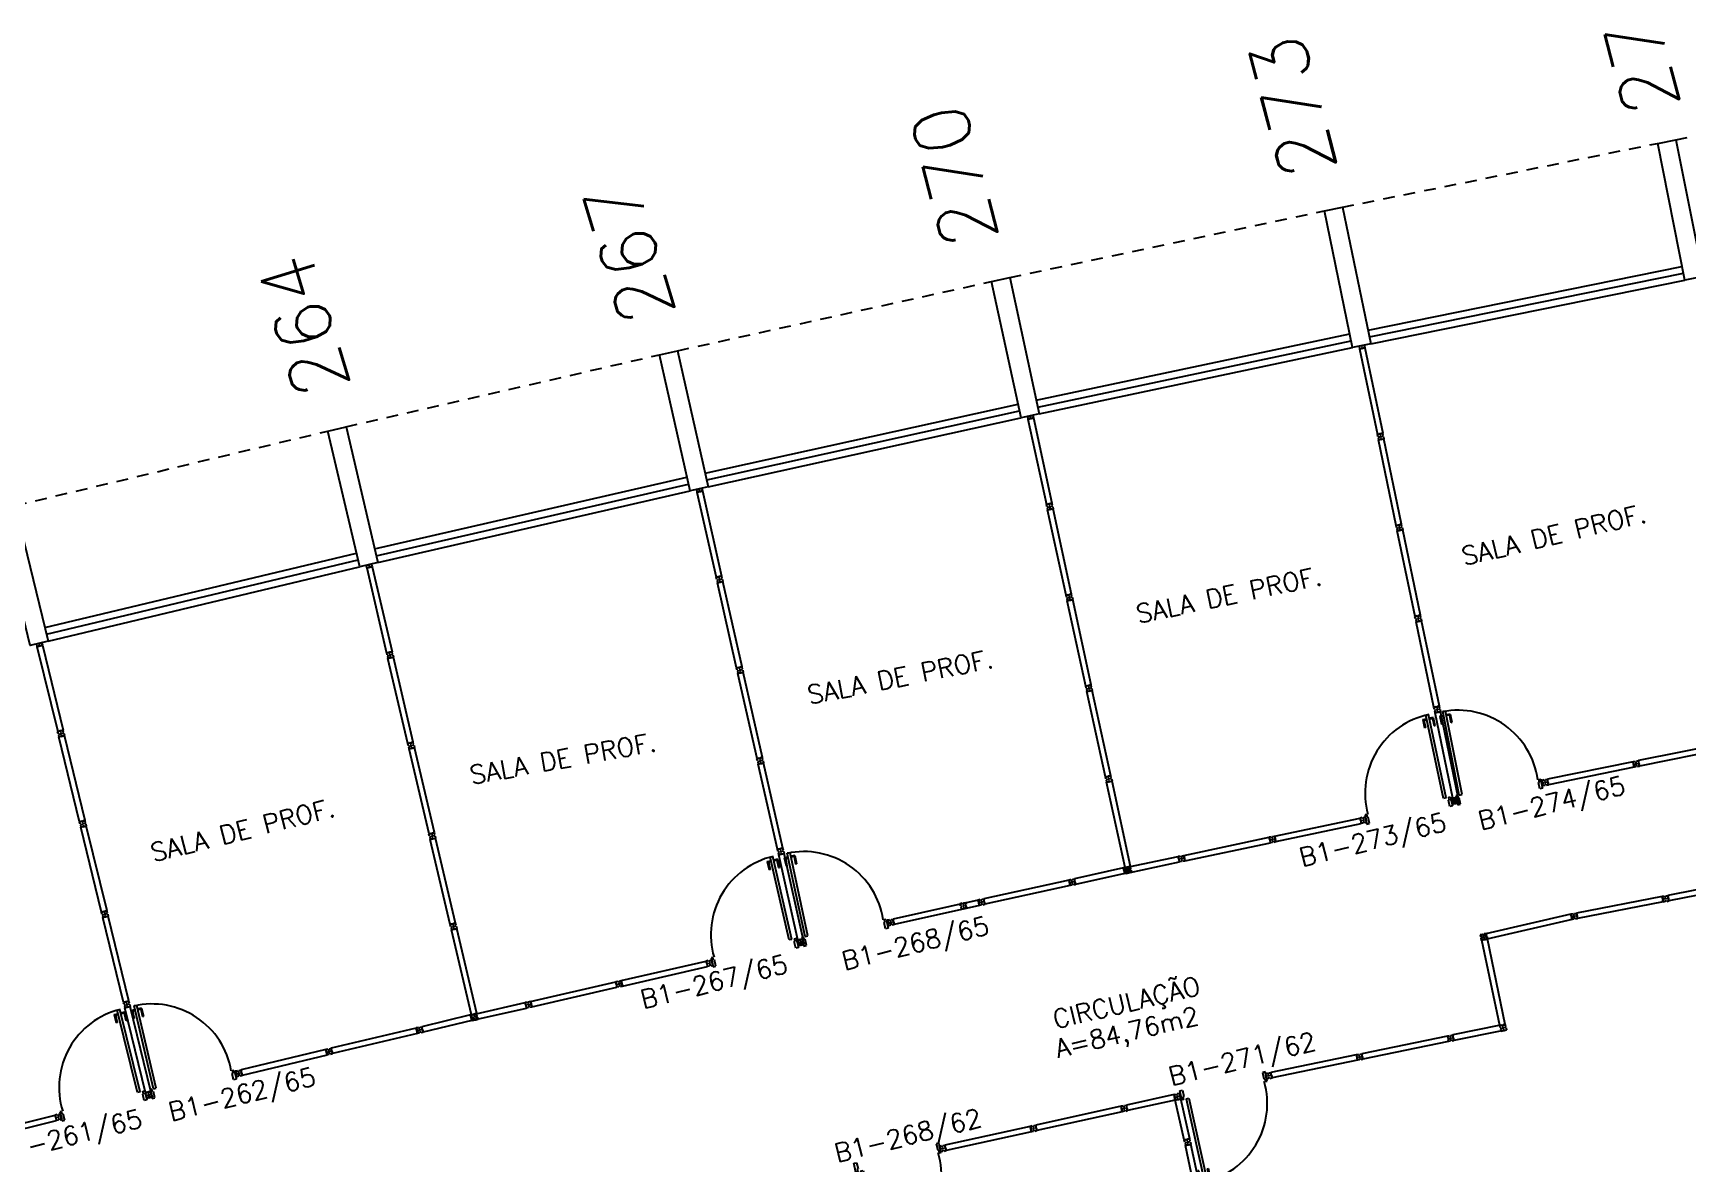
# Model space of a CAD drawing. Header units: millimetres. Extents: x 2757 to 3055, y 1102 to 1216.
# Drawn here: x 2809.81 to 2827.62, y 1187.63 to 1199.8 of the extents above; entities that cross this region are included whole.
import ezdxf

# ---------------------------------------------------------------- set-up
doc = ezdxf.new("R2010")
doc.units = ezdxf.units.MM
doc.linetypes.add('HIDDEN2', pattern=[0.1875, 0.125, -0.0625])
for name, color, linetype in [('DIV', 2, 'Continuous'), ('ESQ', 1, 'Continuous'), ('ESTR', 3, 'Continuous'), ('NOPILAR1', 2, 'Continuous'), ('PROJ', 1, 'HIDDEN2'), ('TEXTO', 2, 'Continuous'), ('TEXTO-ENDEREÇO', 2, 'Continuous'), ('USO1', 2, 'Continuous'), ('ÁREA', 2, 'Continuous')]:
    doc.layers.add(name, color=color, linetype=linetype)
doc.styles.add('NOPILAR', font='simplex.shx', dxfattribs={"height": 0.6})
doc.styles.add('UNB-100', font='simplex.shx', dxfattribs={"height": 0.2})
doc.styles.add('UNB-100-1', font='simplex.shx', dxfattribs={"height": 0.2})

# ---------------------------------------------------------------- blocks, each defined once
blk = doc.blocks.new('PILAR-SLC')
blk.add_lwpolyline([(0.2, 0), (0.2, -1.5), (0, -1.5), (0, 0)], close=True)
blk = doc.blocks.new('PDV2E-SLC')
at = {"layer": 'DIV', "color": 1}
for p, q in [((0.023, 0.925), (0.063, 0.925)), ((0.023, 0.925), (0.023, 0.835)), ((0.033, 0.915), (0.063, 0.915)), ((0.033, 0.915), (0.033, 0.835)), ((0.138, 0.925), (0.097, 0.925)), ((0.128, 0.915), (0.097, 0.915)), ((0.128, 0.915), (0.128, 0.835)), ((0.138, 0.925), (0.138, 0.835)), ((0.033, 0.835), (0.023, 0.835)), ((0.128, 0.835), (0.137, 0.835))]:
    blk.add_line(p, q, dxfattribs=at)
at = {"layer": 'DIV'}
for p, q in [((0.065, 0.05), (0.065, 0.965)), ((0.095, 0.965), (0.065, 0.965)), ((0.095, 0.05), (0.095, 0.965)), ((0.049, 0.05), (0.029, 0.05)), ((0.029, 0.05), (0.029, 0.035)), ((0.029, 0.035), (0.029, -0.035)), ((0.049, 0.02), (0.049, 0.05)), ((0.049, 0.02), (0.059, 0.02)), ((0.059, -0.05), (0.059, 0.02)), ((0.065, 0.05), (0.095, 0.05)), ((0.928, -0.05), (0.928, 0.02)), ((0.938, 0.02), (0.928, 0.02)), ((0.938, 0.05), (0.958, 0.05)), ((0.938, 0.02), (0.938, 0.05)), ((0.958, 0.05), (0.958, 0.035)), ((0.958, 0.035), (0.958, -0.035)), ((0.029, -0.035), (0.029, -0.05)), ((0.029, -0.05), (0.059, -0.05)), ((0.958, -0.05), (0.928, -0.05)), ((0.958, -0.035), (0.958, -0.05))]:
    blk.add_line(p, q, dxfattribs=at)
at = {"layer": 'DIV', "color": 1}
blk.add_arc((0.062, 0.1), 0.865, 356.6786, 90, dxfattribs=at)
blk = doc.blocks.new('DIV-SLC')
for p, q in [((-0.0051, 0), (0.0051, 0)), ((0, -0.0051), (0, 0.0051)), ((0.0205, 0.006), (0.03, 0.006)), ((0.0205, -0.006), (0.0205, 0.006)), ((0.03, 0.03), (0.97, 0.03)), ((0.03, 0.03), (0.03, -0.03)), ((0.03, 0.009), (0.03, 0.027)), ((0.03, 0.005), (0.03, -0.005)), ((0.97, 0.03), (0.97, -0.03)), ((0.9795, 0.006), (0.97, 0.006)), ((0.97, 0.005), (0.97, -0.005)), ((0.9795, -0.006), (0.9795, 0.006)), ((1.0051, 0), (0.9949, 0)), ((0.9949, 0), (1.0051, 0)), ((1, -0.0051), (1, 0.0051)), ((0.0205, -0.006), (0.03, -0.006)), ((0.03, -0.03), (0.03, -0.009)), ((0.03, -0.009), (0.03, -0.027)), ((0.03, -0.03), (0.97, -0.03)), ((0.9795, -0.006), (0.97, -0.006))]:
    blk.add_line(p, q)
blk = doc.blocks.new('DIVMT-SLC')
for p, q in [((-0.03, 0.03), (-0.03, 0.006)), ((-0.008, 0.03), (-0.03, 0.03)), ((-0.0185, 0.006), (-0.03, 0.006)), ((-0.0185, -0.006), (-0.0185, 0.006)), ((-0.008, 0.03), (-0.008, 0.02)), ((-0.008, 0.02), (0.008, 0.02)), ((-0.0051, 0), (0.0051, 0)), ((0.0051, 0), (-0.0051, 0)), ((-0.0051, 0), (0.0051, 0)), ((0, -0.0051), (0, 0.0051)), ((0, 0.0051), (0, -0.0051)), ((0.008, 0.03), (0.008, 0.02)), ((0.008, 0.03), (0.03, 0.03)), ((0.0205, 0.006), (0.03, 0.006)), ((0.0205, -0.006), (0.0205, 0.006)), ((0.0205, 0.006), (0.0205, -0.006)), ((0.0205, 0.006), (0.03, 0.006)), ((0.97, 0.03), (0.03, 0.03)), ((0.03, 0.006), (0.03, 0.03)), ((0.03, -0.03), (0.03, 0.03)), ((0.03, -0.005), (0.03, 0.005)), ((0.97, -0.03), (0.97, 0.03)), ((0.97, 0.03), (0.97, 0.009)), ((0.97, 0.009), (0.97, 0.027)), ((0.9795, 0.006), (0.97, 0.006)), ((0.97, -0.005), (0.97, 0.005)), ((0.9795, 0.006), (0.9795, -0.006)), ((1.0051, 0), (0.9949, 0)), ((1, 0.0051), (1, -0.0051)), ((-0.0185, -0.006), (-0.03, -0.006)), ((-0.03, -0.03), (-0.03, -0.006)), ((-0.008, -0.03), (-0.03, -0.03)), ((-0.008, -0.03), (-0.008, -0.02)), ((-0.008, -0.02), (0.008, -0.02)), ((0.008, -0.03), (0.008, -0.02)), ((0.008, -0.03), (0.03, -0.03)), ((0.0205, -0.006), (0.03, -0.006)), ((0.0205, -0.006), (0.03, -0.006)), ((0.03, -0.006), (0.03, -0.03)), ((0.97, -0.03), (0.03, -0.03)), ((0.9795, -0.006), (0.97, -0.006)), ((0.97, -0.009), (0.97, -0.027))]:
    blk.add_line(p, q)
blk = doc.blocks.new('MTINI-SLC')
for p, q in [((-0.03, 0.008), (-0.03, 0.03)), ((0.03, 0.03), (-0.03, 0.03)), ((-0.03, 0.008), (-0.02, 0.008)), ((-0.009, 0.03), (-0.027, 0.03)), ((-0.02, 0.008), (-0.02, 0)), ((-0.001, 0), (-0.02, 0)), ((-0.006, 0.02), (-0.006, 0.03)), ((-0.006, 0.023), (-0.006, 0.027)), ((-0.006, 0.02), (0.006, 0.02)), ((0.005, 0.03), (-0.005, 0.03)), ((0.005, 0), (-0.005, 0)), ((0.004, 0.02), (-0.004, 0.02)), ((0.02, 0), (-0.001, 0)), ((0, -0.005), (0, 0.005)), ((0.006, 0.02), (0.006, 0.03)), ((0.006, 0.023), (0.006, 0.027)), ((0.009, 0.03), (0.027, 0.03)), ((0.03, 0.008), (0.02, 0.008)), ((0.02, 0), (0.02, 0.008)), ((0.03, 0.008), (0.03, 0.03))]:
    blk.add_line(p, q)
blk = doc.blocks.new('PDV2D-SLC')
at = {"layer": 'DIV'}
for p, q in [((0.03, 0.05), (0.06, 0.05)), ((0.03, 0.035), (0.03, 0.05)), ((0.03, -0.035), (0.03, 0.035)), ((0.06, 0.05), (0.06, -0.02)), ((0.941, 0.05), (0.941, -0.02)), ((0.971, 0.05), (0.941, 0.05)), ((0.971, 0.035), (0.971, 0.05)), ((0.971, -0.035), (0.971, 0.035)), ((0.03, -0.05), (0.03, -0.035)), ((0.05, -0.05), (0.03, -0.05)), ((0.05, -0.02), (0.06, -0.02)), ((0.05, -0.02), (0.05, -0.05)), ((0.079, -0.05), (0.109, -0.05)), ((0.079, -0.05), (0.079, -0.965)), ((0.109, -0.05), (0.109, -0.965)), ((0.951, -0.02), (0.941, -0.02)), ((0.951, -0.02), (0.951, -0.05)), ((0.951, -0.05), (0.971, -0.05)), ((0.971, -0.05), (0.971, -0.035)), ((0.109, -0.965), (0.079, -0.965))]:
    blk.add_line(p, q, dxfattribs=at)
at = {"layer": 'DIV', "color": 1}
for p, q in [((0.036, -0.925), (0.036, -0.835)), ((0.046, -0.835), (0.036, -0.835)), ((0.046, -0.915), (0.046, -0.835)), ((0.141, -0.915), (0.141, -0.835)), ((0.141, -0.835), (0.151, -0.835)), ((0.151, -0.925), (0.151, -0.835)), ((0.036, -0.925), (0.076, -0.925)), ((0.046, -0.915), (0.076, -0.915)), ((0.141, -0.915), (0.111, -0.915)), ((0.151, -0.925), (0.111, -0.925))]:
    blk.add_line(p, q, dxfattribs=at)
blk.add_arc((0.076, -0.1), 0.865, 270, 3.3214, dxfattribs=at)
blk = doc.blocks.new('MTT-SLC')
for p, q in [((-0.008, 0.03), (-0.03, 0.03)), ((-0.03, 0.03), (-0.03, 0.006)), ((-0.0185, 0.006), (-0.03, 0.006)), ((-0.0185, -0.006), (-0.0185, 0.006)), ((-0.008, 0.03), (-0.008, 0.02)), ((-0.008, 0.02), (0.008, 0.02)), ((-0.0051, 0), (0.0051, 0)), ((0, -0.0051), (0, 0.0051)), ((0.008, 0.03), (0.03, 0.03)), ((0.008, 0.03), (0.008, 0.02)), ((0.0205, -0.006), (0.0205, 0.006)), ((0.0205, 0.006), (0.03, 0.006)), ((0.03, 0.006), (0.03, 0.03)), ((-0.03, -0.03), (-0.03, -0.006)), ((-0.0185, -0.006), (-0.03, -0.006)), ((-0.008, -0.03), (-0.03, -0.03)), ((-0.008, -0.02), (0.008, -0.02)), ((-0.008, -0.03), (-0.008, -0.02)), ((0.008, -0.03), (0.008, -0.02)), ((0.008, -0.03), (0.03, -0.03)), ((0.0205, -0.006), (0.03, -0.006)), ((0.03, -0.006), (0.03, -0.03))]:
    blk.add_line(p, q)

msp = doc.modelspace()

# ---------------------------------------------------------------- linework, layer by layer
at = {"layer": 'DIV'}
for p, q in [((2825.084, 1191.564), (2825.107, 1191.569)), ((2825.089, 1191.542), (2825.084, 1191.564)), ((2825.089, 1191.542), (2825.098, 1191.544)), ((2825.098, 1191.544), (2825.102, 1191.529)), ((2825.11, 1191.558), (2825.107, 1191.569)), ((2825.11, 1191.558), (2825.122, 1191.56)), ((2825.115, 1191.54), (2825.125, 1191.542)), ((2825.125, 1191.542), (2825.115, 1191.54)), ((2825.118, 1191.546), (2825.121, 1191.536)), ((2825.121, 1191.536), (2825.118, 1191.546)), ((2825.118, 1191.546), (2825.121, 1191.536)), ((2825.143, 1191.576), (2825.119, 1191.571)), ((2825.122, 1191.56), (2825.119, 1191.571)), ((2825.147, 1191.555), (2825.137, 1191.553)), ((2825.137, 1191.553), (2825.141, 1191.537)), ((2825.151, 1191.539), (2825.141, 1191.537)), ((2825.147, 1191.555), (2825.143, 1191.576)), ((2825.151, 1191.539), (2825.155, 1191.518)), ((2825.092, 1191.527), (2825.102, 1191.529)), ((2825.092, 1191.527), (2825.096, 1191.505)), ((2825.096, 1191.505), (2825.155, 1191.518)), ((2825.12, 1191.51), (2825.096, 1191.505)), ((2825.118, 1191.52), (2825.13, 1191.522)), ((2825.13, 1191.522), (2825.118, 1191.52)), ((2825.118, 1191.52), (2825.12, 1191.51)), ((2825.118, 1191.52), (2825.12, 1191.51)), ((2825.121, 1191.51), (2825.131, 1191.513)), ((2825.13, 1191.522), (2825.132, 1191.513)), ((2825.13, 1191.522), (2825.132, 1191.513)), ((2825.132, 1191.513), (2825.155, 1191.518)), ((2821.541, 1190.815), (2821.6, 1190.828)), ((2821.541, 1190.815), (2821.565, 1190.82)), ((2821.542, 1190.816), (2821.601, 1190.829)), ((2821.562, 1190.82), (2821.544, 1190.816)), ((2821.563, 1190.82), (2821.545, 1190.816)), ((2821.556, 1190.817), (2821.58, 1190.822)), ((2821.567, 1190.811), (2821.565, 1190.82)), ((2821.567, 1190.809), (2821.565, 1190.82)), ((2821.566, 1190.82), (2821.576, 1190.823)), ((2821.566, 1190.821), (2821.576, 1190.823)), ((2821.568, 1190.812), (2821.566, 1190.821)), ((2821.6, 1190.828), (2821.577, 1190.823)), ((2821.579, 1190.814), (2821.577, 1190.823)), ((2821.579, 1190.812), (2821.577, 1190.823)), ((2821.579, 1190.814), (2821.577, 1190.823)), ((2821.6, 1190.828), (2821.579, 1190.823)), ((2821.579, 1190.823), (2821.597, 1190.827)), ((2821.601, 1190.829), (2821.58, 1190.824)), ((2821.58, 1190.824), (2821.598, 1190.828)), ((2821.582, 1190.811), (2821.58, 1190.822)), ((2821.615, 1190.83), (2821.592, 1190.825)), ((2821.594, 1190.814), (2821.592, 1190.825)), ((2821.6, 1190.828), (2822.131, 1190.939)), ((2821.6, 1190.828), (2821.613, 1190.769)), ((2821.605, 1190.806), (2821.6, 1190.828)), ((2821.605, 1190.807), (2821.601, 1190.825)), ((2821.613, 1190.769), (2822.143, 1190.881)), ((2821.62, 1190.808), (2821.615, 1190.83)), ((2822.152, 1190.944), (2822.131, 1190.939)), ((2822.131, 1190.939), (2822.143, 1190.881)), ((2822.136, 1190.916), (2822.131, 1190.939)), ((2822.145, 1190.918), (2822.136, 1190.916)), ((2822.145, 1190.918), (2822.136, 1190.916)), ((2822.136, 1190.915), (2822.138, 1190.905)), ((2822.147, 1190.906), (2822.138, 1190.904)), ((2822.147, 1190.906), (2822.138, 1190.904)), ((2822.138, 1190.904), (2822.143, 1190.881)), ((2822.165, 1190.885), (2822.143, 1190.881)), ((2822.147, 1190.906), (2822.145, 1190.918)), ((2822.145, 1190.918), (2822.147, 1190.906)), ((2822.152, 1190.944), (2822.154, 1190.934)), ((2822.17, 1190.937), (2822.154, 1190.934)), ((2822.171, 1190.917), (2822.161, 1190.915)), ((2822.161, 1190.915), (2822.171, 1190.917)), ((2822.171, 1190.917), (2822.161, 1190.915)), ((2822.178, 1190.898), (2822.163, 1190.895)), ((2822.165, 1190.885), (2822.163, 1190.895)), ((2822.167, 1190.911), (2822.165, 1190.921)), ((2822.165, 1190.921), (2822.167, 1190.911)), ((2822.168, 1190.947), (2822.189, 1190.952)), ((2822.168, 1190.947), (2822.17, 1190.937)), ((2822.18, 1190.889), (2822.178, 1190.898)), ((2822.18, 1190.889), (2822.202, 1190.893)), ((2822.183, 1190.926), (2822.194, 1190.928)), ((2822.183, 1190.926), (2822.186, 1190.914)), ((2822.186, 1190.914), (2822.197, 1190.917)), ((2822.189, 1190.952), (2822.194, 1190.928)), ((2822.202, 1190.893), (2822.197, 1190.917)), ((2820.976, 1190.691), (2820.955, 1190.686)), ((2820.955, 1190.686), (2820.96, 1190.663)), ((2820.971, 1190.665), (2820.96, 1190.663)), ((2820.974, 1190.653), (2820.963, 1190.651)), ((2820.968, 1190.628), (2820.963, 1190.651)), ((2820.974, 1190.653), (2820.971, 1190.665)), ((2820.976, 1190.691), (2820.979, 1190.681)), ((2820.979, 1190.681), (2820.994, 1190.685)), ((2820.986, 1190.662), (2820.996, 1190.664)), ((2820.996, 1190.664), (2820.986, 1190.662)), ((2820.986, 1190.662), (2820.996, 1190.664)), ((2820.987, 1190.642), (2821.003, 1190.645)), ((2820.989, 1190.632), (2820.987, 1190.642)), ((2820.99, 1190.668), (2820.992, 1190.658)), ((2820.992, 1190.658), (2820.99, 1190.668)), ((2820.992, 1190.694), (2821.014, 1190.699)), ((2820.992, 1190.694), (2820.994, 1190.685)), ((2821.005, 1190.636), (2821.003, 1190.645)), ((2821.005, 1190.636), (2821.026, 1190.64)), ((2821.009, 1190.673), (2821.019, 1190.675)), ((2821.009, 1190.673), (2821.019, 1190.675)), ((2821.009, 1190.673), (2821.012, 1190.662)), ((2821.012, 1190.662), (2821.009, 1190.673)), ((2821.012, 1190.662), (2821.021, 1190.664)), ((2821.012, 1190.662), (2821.021, 1190.664)), ((2821.541, 1190.816), (2821.014, 1190.699)), ((2821.026, 1190.64), (2821.014, 1190.699)), ((2821.019, 1190.675), (2821.014, 1190.699)), ((2821.021, 1190.665), (2821.019, 1190.675)), ((2821.021, 1190.664), (2821.026, 1190.64)), ((2821.554, 1190.757), (2821.026, 1190.64)), ((2821.541, 1190.816), (2821.546, 1190.795)), ((2821.554, 1190.757), (2821.541, 1190.816)), ((2821.546, 1190.794), (2821.541, 1190.815)), ((2821.546, 1190.795), (2821.542, 1190.813)), ((2821.546, 1190.794), (2821.556, 1190.796)), ((2821.556, 1190.794), (2821.546, 1190.792)), ((2821.549, 1190.781), (2821.547, 1190.791)), ((2821.558, 1190.782), (2821.549, 1190.78)), ((2821.549, 1190.778), (2821.559, 1190.78)), ((2821.549, 1190.778), (2821.554, 1190.757)), ((2821.55, 1190.777), (2821.553, 1190.76)), ((2821.554, 1190.757), (2821.613, 1190.769)), ((2821.578, 1190.762), (2821.554, 1190.757)), ((2821.561, 1190.796), (2821.556, 1190.817)), ((2821.556, 1190.796), (2821.559, 1190.78)), ((2821.556, 1190.794), (2821.558, 1190.782)), ((2821.561, 1190.796), (2821.571, 1190.798)), ((2821.565, 1190.78), (2821.574, 1190.782)), ((2821.565, 1190.78), (2821.569, 1190.758)), ((2821.579, 1190.814), (2821.567, 1190.811)), ((2821.567, 1190.809), (2821.579, 1190.812)), ((2821.579, 1190.814), (2821.568, 1190.812)), ((2821.569, 1190.758), (2821.628, 1190.771)), ((2821.593, 1190.764), (2821.569, 1190.758)), ((2821.571, 1190.798), (2821.574, 1190.782)), ((2821.582, 1190.794), (2821.572, 1190.792)), ((2821.572, 1190.791), (2821.582, 1190.793)), ((2821.582, 1190.793), (2821.572, 1190.791)), ((2821.572, 1190.791), (2821.582, 1190.793)), ((2821.582, 1190.793), (2821.572, 1190.791)), ((2821.583, 1190.794), (2821.573, 1190.792)), ((2821.575, 1190.771), (2821.587, 1190.773)), ((2821.587, 1190.773), (2821.575, 1190.771)), ((2821.575, 1190.771), (2821.578, 1190.762)), ((2821.575, 1190.771), (2821.578, 1190.762)), ((2821.576, 1190.798), (2821.578, 1190.788)), ((2821.578, 1190.787), (2821.576, 1190.797)), ((2821.578, 1190.787), (2821.576, 1190.797)), ((2821.576, 1190.797), (2821.578, 1190.787)), ((2821.578, 1190.787), (2821.576, 1190.797)), ((2821.576, 1190.797), (2821.578, 1190.787)), ((2821.579, 1190.788), (2821.577, 1190.798)), ((2821.578, 1190.762), (2821.588, 1190.764)), ((2821.582, 1190.811), (2821.594, 1190.814)), ((2821.587, 1190.793), (2821.597, 1190.795)), ((2821.597, 1190.795), (2821.587, 1190.793)), ((2821.587, 1190.773), (2821.589, 1190.764)), ((2821.587, 1190.773), (2821.589, 1190.764)), ((2821.589, 1190.764), (2821.613, 1190.769)), ((2821.591, 1190.799), (2821.593, 1190.789)), ((2821.593, 1190.789), (2821.591, 1190.799)), ((2821.591, 1190.799), (2821.593, 1190.789)), ((2821.591, 1190.773), (2821.602, 1190.775)), ((2821.602, 1190.775), (2821.591, 1190.773)), ((2821.591, 1190.773), (2821.593, 1190.764)), ((2821.591, 1190.773), (2821.593, 1190.764)), ((2821.594, 1190.764), (2821.604, 1190.766)), ((2821.605, 1190.806), (2821.595, 1190.804)), ((2821.595, 1190.804), (2821.598, 1190.789)), ((2821.596, 1190.802), (2821.605, 1190.804)), ((2821.598, 1190.791), (2821.596, 1190.802)), ((2821.598, 1190.791), (2821.608, 1190.793)), ((2821.608, 1190.791), (2821.598, 1190.789)), ((2821.602, 1190.775), (2821.604, 1190.766)), ((2821.602, 1190.775), (2821.604, 1190.766)), ((2821.604, 1190.766), (2821.628, 1190.771)), ((2821.605, 1190.803), (2821.607, 1190.794)), ((2821.608, 1190.791), (2821.613, 1190.769)), ((2821.608, 1190.79), (2821.612, 1190.772)), ((2821.613, 1190.769), (2821.608, 1190.79)), ((2821.62, 1190.808), (2821.61, 1190.806)), ((2821.61, 1190.806), (2821.613, 1190.791)), ((2821.623, 1190.793), (2821.613, 1190.791)), ((2821.623, 1190.793), (2821.628, 1190.771)), ((2820.989, 1190.632), (2820.968, 1190.628)), ((2818.035, 1190.04), (2818.059, 1190.045)), ((2818.04, 1190.019), (2818.035, 1190.04)), ((2818.04, 1190.019), (2818.05, 1190.021)), ((2818.044, 1190.003), (2818.054, 1190.005)), ((2818.044, 1190.003), (2818.049, 1189.982)), ((2818.049, 1189.982), (2818.107, 1189.995)), ((2818.072, 1189.987), (2818.049, 1189.982)), ((2818.05, 1190.021), (2818.054, 1190.005)), ((2818.061, 1190.034), (2818.059, 1190.045)), ((2818.061, 1190.034), (2818.073, 1190.037)), ((2818.066, 1190.016), (2818.076, 1190.019)), ((2818.076, 1190.019), (2818.066, 1190.016)), ((2818.094, 1190.054), (2818.07, 1190.048)), ((2818.073, 1190.037), (2818.07, 1190.048)), ((2818.07, 1190.023), (2818.072, 1190.013)), ((2818.072, 1190.013), (2818.07, 1190.023)), ((2818.07, 1190.023), (2818.072, 1190.013)), ((2818.07, 1189.996), (2818.082, 1189.999)), ((2818.082, 1189.999), (2818.07, 1189.996)), ((2818.07, 1189.996), (2818.072, 1189.987)), ((2818.07, 1189.996), (2818.072, 1189.987)), ((2818.073, 1189.987), (2818.083, 1189.989)), ((2818.082, 1189.999), (2818.084, 1189.99)), ((2818.082, 1189.999), (2818.084, 1189.99)), ((2818.084, 1189.99), (2818.107, 1189.995)), ((2818.099, 1190.032), (2818.089, 1190.03)), ((2818.089, 1190.03), (2818.093, 1190.014)), ((2818.102, 1190.016), (2818.093, 1190.014)), ((2818.099, 1190.032), (2818.094, 1190.054)), ((2818.102, 1190.016), (2818.107, 1189.995)), ((2814.514, 1189.234), (2813.989, 1189.108)), ((2814.514, 1189.233), (2814.573, 1189.247)), ((2814.514, 1189.233), (2814.573, 1189.247)), ((2814.514, 1189.233), (2814.538, 1189.239)), ((2814.514, 1189.233), (2814.538, 1189.239)), ((2814.528, 1189.175), (2814.514, 1189.234)), ((2814.514, 1189.234), (2814.519, 1189.213)), ((2814.519, 1189.212), (2814.514, 1189.233)), ((2814.519, 1189.212), (2814.514, 1189.233)), ((2814.515, 1189.234), (2814.573, 1189.248)), ((2814.515, 1189.234), (2814.573, 1189.248)), ((2814.519, 1189.213), (2814.515, 1189.231)), ((2814.535, 1189.238), (2814.517, 1189.234)), ((2814.535, 1189.238), (2814.517, 1189.234)), ((2814.535, 1189.239), (2814.518, 1189.234)), ((2814.535, 1189.239), (2814.518, 1189.234)), ((2814.521, 1189.233), (2814.544, 1189.239)), ((2814.526, 1189.212), (2814.521, 1189.233)), ((2814.539, 1189.239), (2814.549, 1189.242)), ((2814.539, 1189.239), (2814.549, 1189.242)), ((2814.539, 1189.239), (2814.548, 1189.241)), ((2814.539, 1189.239), (2814.548, 1189.241)), ((2814.547, 1189.228), (2814.544, 1189.239)), ((2814.547, 1189.228), (2814.559, 1189.23)), ((2814.573, 1189.247), (2814.549, 1189.241)), ((2814.573, 1189.247), (2814.549, 1189.241)), ((2814.573, 1189.247), (2814.552, 1189.242)), ((2814.573, 1189.247), (2814.552, 1189.242)), ((2814.552, 1189.242), (2814.57, 1189.246)), ((2814.552, 1189.242), (2814.57, 1189.246)), ((2814.573, 1189.248), (2814.553, 1189.243)), ((2814.573, 1189.248), (2814.553, 1189.243)), ((2814.553, 1189.243), (2814.57, 1189.247)), ((2814.553, 1189.243), (2814.57, 1189.247)), ((2814.579, 1189.247), (2814.556, 1189.242)), ((2814.559, 1189.23), (2814.556, 1189.242)), ((2814.578, 1189.225), (2814.568, 1189.223)), ((2814.578, 1189.225), (2814.568, 1189.223)), ((2814.568, 1189.223), (2814.572, 1189.208)), ((2814.568, 1189.223), (2814.572, 1189.208)), ((2814.569, 1189.221), (2814.578, 1189.223)), ((2814.569, 1189.221), (2814.578, 1189.223)), ((2814.572, 1189.21), (2814.569, 1189.221)), ((2814.572, 1189.21), (2814.569, 1189.221)), ((2814.573, 1189.247), (2815.101, 1189.368)), ((2814.573, 1189.247), (2814.586, 1189.188)), ((2814.578, 1189.225), (2814.573, 1189.247)), ((2814.573, 1189.247), (2814.586, 1189.188)), ((2814.578, 1189.225), (2814.573, 1189.247)), ((2814.577, 1189.226), (2814.573, 1189.244)), ((2814.577, 1189.226), (2814.573, 1189.244)), ((2814.584, 1189.226), (2814.575, 1189.223)), ((2814.575, 1189.223), (2814.578, 1189.208)), ((2814.578, 1189.222), (2814.581, 1189.213)), ((2814.578, 1189.222), (2814.581, 1189.213)), ((2814.584, 1189.226), (2814.579, 1189.247)), ((2814.586, 1189.188), (2815.115, 1189.309)), ((2815.123, 1189.372), (2815.101, 1189.368)), ((2815.101, 1189.368), (2815.115, 1189.309)), ((2815.107, 1189.344), (2815.101, 1189.368)), ((2815.116, 1189.346), (2815.107, 1189.344)), ((2815.116, 1189.346), (2815.107, 1189.344)), ((2815.107, 1189.343), (2815.109, 1189.333)), ((2815.119, 1189.335), (2815.109, 1189.332)), ((2815.119, 1189.335), (2815.109, 1189.332)), ((2815.109, 1189.332), (2815.115, 1189.309)), ((2815.136, 1189.314), (2815.115, 1189.309)), ((2815.119, 1189.335), (2815.116, 1189.346)), ((2815.116, 1189.346), (2815.119, 1189.335)), ((2815.123, 1189.372), (2815.125, 1189.363)), ((2815.141, 1189.366), (2815.125, 1189.363)), ((2815.142, 1189.346), (2815.132, 1189.344)), ((2815.132, 1189.344), (2815.142, 1189.346)), ((2815.142, 1189.346), (2815.132, 1189.344)), ((2815.15, 1189.327), (2815.134, 1189.324)), ((2815.136, 1189.314), (2815.134, 1189.324)), ((2815.138, 1189.34), (2815.136, 1189.35)), ((2815.136, 1189.35), (2815.138, 1189.34)), ((2815.138, 1189.376), (2815.16, 1189.381)), ((2815.138, 1189.376), (2815.141, 1189.366)), ((2815.152, 1189.318), (2815.15, 1189.327)), ((2815.152, 1189.318), (2815.173, 1189.322)), ((2815.154, 1189.355), (2815.165, 1189.358)), ((2815.154, 1189.355), (2815.157, 1189.343)), ((2815.157, 1189.343), (2815.168, 1189.346)), ((2815.16, 1189.381), (2815.165, 1189.358)), ((2815.173, 1189.322), (2815.168, 1189.346)), ((2813.952, 1189.099), (2813.93, 1189.094)), ((2813.93, 1189.094), (2813.936, 1189.071)), ((2813.947, 1189.074), (2813.936, 1189.071)), ((2813.95, 1189.062), (2813.938, 1189.059)), ((2813.944, 1189.036), (2813.938, 1189.059)), ((2813.965, 1189.041), (2813.944, 1189.036)), ((2813.95, 1189.062), (2813.947, 1189.074)), ((2813.952, 1189.099), (2813.954, 1189.09)), ((2813.954, 1189.09), (2813.969, 1189.093)), ((2813.961, 1189.071), (2813.971, 1189.073)), ((2813.971, 1189.073), (2813.961, 1189.071)), ((2813.961, 1189.071), (2813.971, 1189.073)), ((2813.963, 1189.051), (2813.979, 1189.054)), ((2813.965, 1189.041), (2813.963, 1189.051)), ((2813.965, 1189.077), (2813.967, 1189.067)), ((2813.967, 1189.067), (2813.965, 1189.077)), ((2813.967, 1189.103), (2813.989, 1189.108)), ((2813.967, 1189.103), (2813.969, 1189.093)), ((2813.981, 1189.045), (2813.979, 1189.054)), ((2813.981, 1189.045), (2814.002, 1189.05)), ((2813.985, 1189.082), (2813.994, 1189.085)), ((2813.985, 1189.082), (2813.994, 1189.085)), ((2813.985, 1189.082), (2813.987, 1189.071)), ((2813.987, 1189.071), (2813.985, 1189.082)), ((2813.987, 1189.071), (2813.997, 1189.073)), ((2813.987, 1189.071), (2813.997, 1189.073)), ((2814.002, 1189.05), (2813.989, 1189.108)), ((2813.994, 1189.085), (2813.989, 1189.108)), ((2813.997, 1189.074), (2813.994, 1189.084)), ((2813.997, 1189.073), (2814.002, 1189.05)), ((2814.528, 1189.175), (2814.002, 1189.05)), ((2814.519, 1189.212), (2814.529, 1189.214)), ((2814.519, 1189.212), (2814.529, 1189.214)), ((2814.529, 1189.212), (2814.52, 1189.21)), ((2814.522, 1189.2), (2814.52, 1189.209)), ((2814.532, 1189.201), (2814.522, 1189.199)), ((2814.523, 1189.196), (2814.533, 1189.199)), ((2814.523, 1189.196), (2814.533, 1189.199)), ((2814.523, 1189.196), (2814.527, 1189.178)), ((2814.523, 1189.196), (2814.528, 1189.175)), ((2814.523, 1189.196), (2814.528, 1189.175)), ((2814.526, 1189.212), (2814.536, 1189.214)), ((2814.528, 1189.175), (2814.586, 1189.188)), ((2814.528, 1189.175), (2814.586, 1189.188)), ((2814.551, 1189.18), (2814.528, 1189.175)), ((2814.551, 1189.18), (2814.528, 1189.175)), ((2814.529, 1189.214), (2814.533, 1189.199)), ((2814.529, 1189.214), (2814.533, 1189.199)), ((2814.529, 1189.212), (2814.532, 1189.201)), ((2814.53, 1189.196), (2814.539, 1189.199)), ((2814.53, 1189.196), (2814.535, 1189.175)), ((2814.535, 1189.175), (2814.593, 1189.189)), ((2814.558, 1189.18), (2814.535, 1189.175)), ((2814.536, 1189.214), (2814.539, 1189.199)), ((2814.549, 1189.19), (2814.561, 1189.192)), ((2814.561, 1189.192), (2814.549, 1189.19)), ((2814.549, 1189.19), (2814.561, 1189.192)), ((2814.561, 1189.192), (2814.549, 1189.19)), ((2814.549, 1189.19), (2814.551, 1189.18)), ((2814.549, 1189.19), (2814.551, 1189.18)), ((2814.549, 1189.19), (2814.551, 1189.18)), ((2814.549, 1189.19), (2814.551, 1189.18)), ((2814.552, 1189.181), (2814.562, 1189.183)), ((2814.552, 1189.181), (2814.562, 1189.183)), ((2814.556, 1189.19), (2814.568, 1189.192)), ((2814.568, 1189.192), (2814.556, 1189.19)), ((2814.556, 1189.19), (2814.558, 1189.18)), ((2814.556, 1189.19), (2814.558, 1189.18)), ((2814.559, 1189.181), (2814.569, 1189.183)), ((2814.561, 1189.192), (2814.563, 1189.183)), ((2814.561, 1189.192), (2814.563, 1189.183)), ((2814.561, 1189.192), (2814.563, 1189.183)), ((2814.561, 1189.192), (2814.563, 1189.183)), ((2814.563, 1189.183), (2814.586, 1189.188)), ((2814.563, 1189.183), (2814.586, 1189.188)), ((2814.568, 1189.192), (2814.57, 1189.183)), ((2814.568, 1189.192), (2814.57, 1189.183)), ((2814.57, 1189.183), (2814.593, 1189.189)), ((2814.572, 1189.21), (2814.581, 1189.212)), ((2814.572, 1189.21), (2814.581, 1189.212)), ((2814.581, 1189.21), (2814.572, 1189.208)), ((2814.581, 1189.21), (2814.572, 1189.208)), ((2814.588, 1189.21), (2814.578, 1189.208)), ((2814.581, 1189.21), (2814.586, 1189.188)), ((2814.581, 1189.21), (2814.586, 1189.188)), ((2814.582, 1189.209), (2814.586, 1189.191)), ((2814.586, 1189.188), (2814.582, 1189.209)), ((2814.582, 1189.209), (2814.586, 1189.191)), ((2814.586, 1189.188), (2814.582, 1189.209)), ((2814.588, 1189.21), (2814.593, 1189.189)), ((2825.6, 1189.124), (2825.086, 1189.019)), ((2825.612, 1189.065), (2825.098, 1188.96)), ((2825.592, 1189.119), (2825.616, 1189.124)), ((2825.597, 1189.098), (2825.592, 1189.119)), ((2825.597, 1189.098), (2825.606, 1189.1)), ((2825.6, 1189.082), (2825.61, 1189.084)), ((2825.6, 1189.082), (2825.605, 1189.06)), ((2825.605, 1189.06), (2825.663, 1189.073)), ((2825.628, 1189.065), (2825.605, 1189.06)), ((2825.606, 1189.1), (2825.61, 1189.084)), ((2825.618, 1189.113), (2825.616, 1189.124)), ((2825.618, 1189.113), (2825.63, 1189.115)), ((2825.623, 1189.095), (2825.633, 1189.097)), ((2825.633, 1189.097), (2825.623, 1189.095)), ((2825.626, 1189.075), (2825.638, 1189.077)), ((2825.638, 1189.077), (2825.626, 1189.075)), ((2825.626, 1189.075), (2825.628, 1189.065)), ((2825.626, 1189.075), (2825.628, 1189.065)), ((2825.651, 1189.132), (2825.627, 1189.127)), ((2825.63, 1189.115), (2825.627, 1189.127)), ((2825.627, 1189.101), (2825.629, 1189.091)), ((2825.629, 1189.091), (2825.627, 1189.101)), ((2825.627, 1189.101), (2825.629, 1189.091)), ((2825.629, 1189.066), (2825.639, 1189.068)), ((2825.638, 1189.077), (2825.64, 1189.068)), ((2825.638, 1189.077), (2825.64, 1189.068)), ((2825.64, 1189.068), (2825.663, 1189.073)), ((2825.655, 1189.11), (2825.646, 1189.108)), ((2825.646, 1189.108), (2825.649, 1189.092)), ((2825.659, 1189.094), (2825.649, 1189.092)), ((2825.655, 1189.11), (2825.651, 1189.132)), ((2825.659, 1189.094), (2825.663, 1189.073)), ((2825.027, 1189.006), (2824.106, 1188.817)), ((2825.04, 1188.947), (2824.119, 1188.759)), ((2825.048, 1189.01), (2825.027, 1189.006)), ((2825.027, 1189.006), (2825.032, 1188.982)), ((2825.043, 1188.985), (2825.032, 1188.982)), ((2825.046, 1188.973), (2825.035, 1188.97)), ((2825.04, 1188.947), (2825.035, 1188.97)), ((2825.061, 1188.952), (2825.04, 1188.947)), ((2825.046, 1188.973), (2825.043, 1188.985)), ((2825.048, 1189.01), (2825.051, 1189.001)), ((2825.051, 1189.001), (2825.066, 1189.004)), ((2825.058, 1188.982), (2825.068, 1188.984)), ((2825.068, 1188.984), (2825.058, 1188.982)), ((2825.058, 1188.982), (2825.068, 1188.984)), ((2825.059, 1188.962), (2825.075, 1188.965)), ((2825.061, 1188.952), (2825.059, 1188.962)), ((2825.064, 1188.978), (2825.062, 1188.988)), ((2825.062, 1188.988), (2825.064, 1188.978)), ((2825.064, 1189.014), (2825.086, 1189.019)), ((2825.064, 1189.014), (2825.066, 1189.004)), ((2825.077, 1188.955), (2825.075, 1188.965)), ((2825.077, 1188.955), (2825.098, 1188.96)), ((2825.081, 1188.993), (2825.091, 1188.995)), ((2825.081, 1188.993), (2825.091, 1188.995)), ((2825.084, 1188.981), (2825.081, 1188.993)), ((2825.081, 1188.993), (2825.084, 1188.981)), ((2825.084, 1188.981), (2825.093, 1188.983)), ((2825.084, 1188.981), (2825.093, 1188.983)), ((2825.091, 1188.995), (2825.086, 1189.019)), ((2825.098, 1188.96), (2825.086, 1189.019)), ((2825.093, 1188.984), (2825.091, 1188.994)), ((2825.093, 1188.983), (2825.098, 1188.96)), ((2824.047, 1188.804), (2823.127, 1188.616)), ((2824.06, 1188.746), (2823.14, 1188.557)), ((2824.069, 1188.809), (2824.047, 1188.804)), ((2824.047, 1188.804), (2824.053, 1188.781)), ((2824.064, 1188.783), (2824.053, 1188.781)), ((2824.053, 1188.78), (2824.057, 1188.763)), ((2824.066, 1188.772), (2824.055, 1188.769)), ((2824.06, 1188.746), (2824.055, 1188.769)), ((2824.082, 1188.75), (2824.06, 1188.746)), ((2824.066, 1188.772), (2824.064, 1188.783)), ((2824.069, 1188.809), (2824.071, 1188.799)), ((2824.071, 1188.799), (2824.087, 1188.803)), ((2824.078, 1188.78), (2824.088, 1188.782)), ((2824.088, 1188.782), (2824.078, 1188.78)), ((2824.078, 1188.78), (2824.088, 1188.782)), ((2824.08, 1188.76), (2824.095, 1188.764)), ((2824.082, 1188.75), (2824.08, 1188.76)), ((2824.082, 1188.786), (2824.084, 1188.776)), ((2824.084, 1188.776), (2824.082, 1188.786)), ((2824.085, 1188.812), (2824.106, 1188.817)), ((2824.085, 1188.812), (2824.087, 1188.803)), ((2824.098, 1188.754), (2824.095, 1188.764)), ((2824.098, 1188.754), (2824.119, 1188.759)), ((2824.102, 1188.792), (2824.111, 1188.794)), ((2824.102, 1188.792), (2824.111, 1188.794)), ((2824.102, 1188.792), (2824.105, 1188.78)), ((2824.105, 1188.78), (2824.102, 1188.792)), ((2824.105, 1188.78), (2824.114, 1188.782)), ((2824.105, 1188.78), (2824.114, 1188.782)), ((2824.119, 1188.759), (2824.106, 1188.817)), ((2824.111, 1188.794), (2824.106, 1188.817)), ((2824.114, 1188.783), (2824.111, 1188.793)), ((2824.114, 1188.782), (2824.119, 1188.759)), ((2823.09, 1188.608), (2823.068, 1188.603)), ((2823.068, 1188.603), (2823.073, 1188.579)), ((2823.084, 1188.582), (2823.073, 1188.579)), ((2823.087, 1188.57), (2823.076, 1188.568)), ((2823.081, 1188.544), (2823.076, 1188.568)), ((2823.102, 1188.549), (2823.081, 1188.544)), ((2823.087, 1188.57), (2823.084, 1188.582)), ((2823.09, 1188.608), (2823.092, 1188.598)), ((2823.092, 1188.598), (2823.107, 1188.601)), ((2823.099, 1188.579), (2823.109, 1188.581)), ((2823.109, 1188.581), (2823.099, 1188.579)), ((2823.099, 1188.579), (2823.109, 1188.581)), ((2823.1, 1188.559), (2823.116, 1188.562)), ((2823.102, 1188.549), (2823.1, 1188.559)), ((2823.103, 1188.585), (2823.105, 1188.575)), ((2823.105, 1188.575), (2823.103, 1188.585)), ((2823.105, 1188.611), (2823.127, 1188.616)), ((2823.105, 1188.611), (2823.107, 1188.601)), ((2823.118, 1188.552), (2823.116, 1188.562)), ((2823.118, 1188.552), (2823.14, 1188.557)), ((2823.123, 1188.59), (2823.132, 1188.592)), ((2823.123, 1188.59), (2823.132, 1188.592)), ((2823.123, 1188.59), (2823.125, 1188.579)), ((2823.125, 1188.579), (2823.123, 1188.59)), ((2823.125, 1188.579), (2823.134, 1188.581)), ((2823.125, 1188.579), (2823.134, 1188.581)), ((2823.14, 1188.557), (2823.127, 1188.616)), ((2823.132, 1188.592), (2823.127, 1188.616)), ((2823.134, 1188.582), (2823.132, 1188.591)), ((2823.134, 1188.581), (2823.14, 1188.557)), ((2811.014, 1188.396), (2811.037, 1188.402)), ((2811.019, 1188.375), (2811.014, 1188.396)), ((2811.019, 1188.375), (2811.029, 1188.377)), ((2811.023, 1188.359), (2811.032, 1188.362)), ((2811.023, 1188.359), (2811.028, 1188.338)), ((2811.028, 1188.338), (2811.086, 1188.353)), ((2811.051, 1188.344), (2811.028, 1188.338)), ((2811.029, 1188.377), (2811.032, 1188.362)), ((2811.04, 1188.391), (2811.037, 1188.402)), ((2811.04, 1188.391), (2811.051, 1188.394)), ((2811.055, 1188.376), (2811.045, 1188.373)), ((2811.045, 1188.373), (2811.055, 1188.376)), ((2811.072, 1188.411), (2811.049, 1188.405)), ((2811.051, 1188.394), (2811.049, 1188.405)), ((2811.049, 1188.379), (2811.051, 1188.37)), ((2811.051, 1188.37), (2811.049, 1188.379)), ((2811.049, 1188.379), (2811.051, 1188.37)), ((2811.061, 1188.356), (2811.049, 1188.353)), ((2811.049, 1188.353), (2811.061, 1188.356)), ((2811.049, 1188.353), (2811.051, 1188.344)), ((2811.049, 1188.353), (2811.051, 1188.344)), ((2811.052, 1188.344), (2811.062, 1188.347)), ((2811.061, 1188.356), (2811.063, 1188.347)), ((2811.061, 1188.356), (2811.063, 1188.347)), ((2811.063, 1188.347), (2811.086, 1188.353)), ((2811.077, 1188.389), (2811.067, 1188.387)), ((2811.067, 1188.387), (2811.071, 1188.372)), ((2811.081, 1188.374), (2811.071, 1188.372)), ((2811.077, 1188.389), (2811.072, 1188.411)), ((2811.081, 1188.374), (2811.086, 1188.353)), ((2822.085, 1188.377), (2821.573, 1188.264)), ((2822.085, 1188.377), (2822.109, 1188.382)), ((2822.085, 1188.377), (2822.109, 1188.382)), ((2822.098, 1188.318), (2822.085, 1188.377)), ((2822.085, 1188.377), (2822.09, 1188.356)), ((2822.09, 1188.355), (2822.085, 1188.377)), ((2822.09, 1188.355), (2822.085, 1188.377)), ((2822.09, 1188.356), (2822.086, 1188.374)), ((2822.09, 1188.355), (2822.1, 1188.357)), ((2822.09, 1188.355), (2822.1, 1188.357)), ((2822.1, 1188.355), (2822.091, 1188.353)), ((2822.093, 1188.342), (2822.091, 1188.352)), ((2822.102, 1188.344), (2822.093, 1188.342)), ((2822.094, 1188.339), (2822.103, 1188.342)), ((2822.094, 1188.339), (2822.103, 1188.342)), ((2822.094, 1188.339), (2822.098, 1188.321)), ((2822.094, 1188.339), (2822.098, 1188.318)), ((2822.094, 1188.339), (2822.098, 1188.318)), ((2822.098, 1188.318), (2822.157, 1188.331)), ((2822.098, 1188.318), (2822.157, 1188.331)), ((2822.1, 1188.357), (2822.103, 1188.342)), ((2822.1, 1188.357), (2822.103, 1188.342)), ((2822.1, 1188.355), (2822.102, 1188.344)), ((2822.111, 1188.371), (2822.109, 1188.382)), ((2822.111, 1188.371), (2822.109, 1188.382)), ((2822.111, 1188.371), (2822.123, 1188.373)), ((2822.111, 1188.371), (2822.123, 1188.373)), ((2822.126, 1188.355), (2822.116, 1188.353)), ((2822.126, 1188.355), (2822.116, 1188.353)), ((2822.116, 1188.353), (2822.126, 1188.355)), ((2822.116, 1188.353), (2822.126, 1188.355)), ((2822.126, 1188.355), (2822.116, 1188.353)), ((2822.144, 1188.39), (2822.12, 1188.384)), ((2822.144, 1188.39), (2822.12, 1188.384)), ((2822.123, 1188.373), (2822.12, 1188.384)), ((2822.123, 1188.373), (2822.12, 1188.384)), ((2822.12, 1188.359), (2822.122, 1188.349)), ((2822.12, 1188.359), (2822.122, 1188.349)), ((2822.122, 1188.349), (2822.12, 1188.359)), ((2822.12, 1188.359), (2822.122, 1188.349)), ((2822.12, 1188.359), (2822.122, 1188.349)), ((2822.122, 1188.349), (2822.12, 1188.359)), ((2822.12, 1188.359), (2822.122, 1188.349)), ((2822.131, 1188.335), (2822.12, 1188.332)), ((2822.12, 1188.332), (2822.131, 1188.335)), ((2822.12, 1188.332), (2822.131, 1188.335)), ((2822.131, 1188.335), (2822.12, 1188.332)), ((2822.12, 1188.332), (2822.122, 1188.323)), ((2822.12, 1188.332), (2822.122, 1188.323)), ((2822.12, 1188.332), (2822.122, 1188.323)), ((2822.12, 1188.332), (2822.122, 1188.323)), ((2822.123, 1188.323), (2822.133, 1188.326)), ((2822.123, 1188.323), (2822.133, 1188.326)), ((2822.131, 1188.335), (2822.133, 1188.326)), ((2822.131, 1188.335), (2822.133, 1188.326)), ((2822.131, 1188.335), (2822.133, 1188.326)), ((2822.131, 1188.335), (2822.133, 1188.326)), ((2822.133, 1188.326), (2822.157, 1188.331)), ((2822.133, 1188.326), (2822.157, 1188.331)), ((2822.149, 1188.368), (2822.139, 1188.366)), ((2822.149, 1188.368), (2822.139, 1188.366)), ((2822.139, 1188.366), (2822.142, 1188.35)), ((2822.139, 1188.366), (2822.142, 1188.35)), ((2822.152, 1188.353), (2822.142, 1188.35)), ((2822.152, 1188.353), (2822.142, 1188.35)), ((2822.149, 1188.368), (2822.144, 1188.39)), ((2822.149, 1188.368), (2822.144, 1188.39)), ((2822.152, 1188.353), (2822.157, 1188.331)), ((2822.152, 1188.353), (2822.157, 1188.331)), ((2822.254, 1187.902), (2822.157, 1188.331)), ((2821.536, 1188.256), (2821.515, 1188.251)), ((2821.515, 1188.251), (2821.52, 1188.227)), ((2821.531, 1188.23), (2821.52, 1188.227)), ((2821.534, 1188.218), (2821.523, 1188.216)), ((2821.528, 1188.192), (2821.523, 1188.216)), ((2821.549, 1188.197), (2821.528, 1188.192)), ((2821.534, 1188.218), (2821.531, 1188.23)), ((2821.536, 1188.256), (2821.538, 1188.246)), ((2821.538, 1188.246), (2821.554, 1188.249)), ((2821.546, 1188.227), (2821.556, 1188.229)), ((2821.556, 1188.229), (2821.546, 1188.227)), ((2821.546, 1188.227), (2821.556, 1188.229)), ((2821.547, 1188.207), (2821.563, 1188.21)), ((2821.549, 1188.197), (2821.547, 1188.207)), ((2821.549, 1188.233), (2821.552, 1188.223)), ((2821.552, 1188.223), (2821.549, 1188.233)), ((2821.552, 1188.259), (2821.573, 1188.264)), ((2821.552, 1188.259), (2821.554, 1188.249)), ((2821.565, 1188.2), (2821.563, 1188.21)), ((2821.565, 1188.2), (2821.586, 1188.205)), ((2821.569, 1188.238), (2821.579, 1188.24)), ((2821.569, 1188.238), (2821.579, 1188.24)), ((2821.569, 1188.238), (2821.572, 1188.226)), ((2821.572, 1188.226), (2821.569, 1188.238)), ((2821.572, 1188.226), (2821.581, 1188.229)), ((2821.572, 1188.226), (2821.581, 1188.229)), ((2821.586, 1188.205), (2821.573, 1188.264)), ((2821.579, 1188.24), (2821.573, 1188.264)), ((2821.581, 1188.229), (2821.579, 1188.239)), ((2821.581, 1188.229), (2821.586, 1188.205)), ((2822.098, 1188.318), (2821.586, 1188.205)), ((2822.122, 1188.323), (2822.098, 1188.318)), ((2822.122, 1188.323), (2822.098, 1188.318)), ((2822.195, 1187.889), (2822.098, 1188.318)), ((2822.195, 1187.889), (2822.254, 1187.902)), ((2822.216, 1187.893), (2822.198, 1187.889)), ((2822.221, 1187.885), (2822.219, 1187.894)), ((2822.22, 1187.894), (2822.23, 1187.896)), ((2822.233, 1187.887), (2822.221, 1187.885)), ((2822.236, 1187.867), (2822.226, 1187.865)), ((2822.232, 1187.861), (2822.23, 1187.871)), ((2822.233, 1187.887), (2822.231, 1187.897)), ((2822.254, 1187.902), (2822.234, 1187.897)), ((2822.234, 1187.897), (2822.251, 1187.901))]:
    msp.add_line(p, q, dxfattribs=at)
at = {"layer": 'ESQ'}
for p, q in [((2824.173, 1196.606), (2827.552, 1197.291)), ((2824.188, 1196.532), (2827.567, 1197.217)), ((2824.203, 1196.459), (2827.582, 1197.144)), ((2820.602, 1195.851), (2823.976, 1196.565)), ((2820.618, 1195.777), (2823.991, 1196.491)), ((2820.634, 1195.704), (2824.007, 1196.418)), ((2817.039, 1195.066), (2820.406, 1195.808)), ((2817.055, 1194.992), (2820.422, 1195.735)), ((2817.071, 1194.919), (2820.438, 1195.662)), ((2813.481, 1194.25), (2816.842, 1195.021)), ((2813.498, 1194.177), (2816.859, 1194.948)), ((2813.515, 1194.104), (2816.876, 1194.875)), ((2809.931, 1193.404), (2813.286, 1194.204)), ((2809.949, 1193.331), (2813.303, 1194.131)), ((2809.966, 1193.258), (2813.32, 1194.058))]:
    msp.add_line(p, q, dxfattribs=at)
at = {"layer": 'PROJ'}
for p, q in [((2827.486, 1198.654), (2830.884, 1199.313)), ((2823.898, 1197.927), (2827.29, 1198.615)), ((2820.317, 1197.17), (2823.703, 1197.887)), ((2816.742, 1196.382), (2820.121, 1197.128)), ((2813.173, 1195.564), (2816.546, 1196.339)), ((2809.612, 1194.716), (2812.979, 1195.519))]:
    msp.add_line(p, q, dxfattribs=at)
at = {"layer": 'USO1', "color": 2}
msp.add_arc((2911.152, 776.872), 436.504, 97.80488, 105.10406, dxfattribs=at)

# ---------------------------------------------------------------- block references
at = {"layer": 'DIV'}
for name, p, rotation in [('MTINI-SLC', (2824.105, 1196.438), 191.2303470582504), ('DIV-SLC', (2824.105, 1196.438), 281.7647078450202), ('DIV-SLC', (2820.536, 1195.683), 282.2525078450201), ('MTINI-SLC', (2820.536, 1195.683), 191.7181470582504), ('DIVMT-SLC', (2824.309, 1195.459), 281.6989251417456), ('DIV-SLC', (2816.973, 1194.897), 282.7403078450202), ('MTINI-SLC', (2816.973, 1194.897), 192.2059470582504), ('DIVMT-SLC', (2820.748, 1194.706), 282.1867251417455), ('DIVMT-SLC', (2824.511, 1194.48), 281.7695564707239), ('MTINI-SLC', (2813.418, 1194.081), 192.6937470582504), ('DIV-SLC', (2813.418, 1194.081), 283.2281078450202), ('DIVMT-SLC', (2817.194, 1193.922), 282.6745251417455), ('DIVMT-SLC', (2820.959, 1193.728), 282.2573564707238), ('DIVMT-SLC', (2824.714, 1193.501), 281.7829554920759), ('DIV-SLC', (2809.869, 1193.235), 283.7159078450202), ('MTINI-SLC', (2809.869, 1193.235), 193.1815470582504), ('DIVMT-SLC', (2813.647, 1193.108), 283.1623251417455), ('DIVMT-SLC', (2817.413, 1192.946), 282.7451564707239), ('DIVMT-SLC', (2821.17, 1192.751), 282.2707554920759), ('PDV2E-SLC', (2825.101, 1191.539), 11.07879197166237), ('PDV2D-SLC', (2825.101, 1191.539), 191.9316689983864), ('DIVMT-SLC', (2824.918, 1192.522), 281.7030622331304), ('DIVMT-SLC', (2810.106, 1192.263), 283.6501251417455), ('DIVMT-SLC', (2813.874, 1192.134), 283.2329564707239), ('DIVMT-SLC', (2827.061, 1191.936), 11.41395623744662), ('DIVMT-SLC', (2817.632, 1191.97), 282.7585554920759), ('DIVMT-SLC', (2826.081, 1191.736), 11.5090000431023), ('DIVMT-SLC', (2821.382, 1191.774), 282.1908622331304), ('MTT-SLC', (2825.101, 1191.539), 192.0618826202908), ('DIVMT-SLC', (2824.123, 1191.33), 191.9450735769236), ('DIVMT-SLC', (2810.342, 1191.291), 283.7207564707239), ('DIVMT-SLC', (2814.102, 1191.16), 283.2463554920759), ('DIVMT-SLC', (2817.853, 1190.995), 282.6786622331304), ('PDV2E-SLC', (2818.061, 1190.017), 12.05439197166237), ('DIVMT-SLC', (2823.145, 1191.123), 191.9325453889354), ('PDV2D-SLC', (2818.061, 1190.017), 192.9072689983864), ('DIVMT-SLC', (2820.014, 1190.448), 12.38955623744662), ('DIVMT-SLC', (2819.038, 1190.231), 12.48460004310229), ('DIVMT-SLC', (2810.578, 1190.32), 283.7341554920759), ('MTT-SLC', (2819.819, 1190.409), 192.7935826202908), ('DIVMT-SLC', (2814.331, 1190.187), 283.1664622331303), ('DIVMT-SLC', (2825.423, 1190.075), 281.7829554920759), ('MTT-SLC', (2818.061, 1190.017), 193.0374826202908), ('DIVMT-SLC', (2817.087, 1189.792), 192.9206735769236), ('DIVMT-SLC', (2816.112, 1189.568), 192.9081453889355), ('PDV2E-SLC', (2811.048, 1188.376), 13.02999197166236), ('PDV2D-SLC', (2811.048, 1188.376), 193.8828689983864), ('DIVMT-SLC', (2810.815, 1189.348), 283.6542622331303), ('DIVMT-SLC', (2812.993, 1188.84), 13.36515623744662), ('DIVMT-SLC', (2812.021, 1188.606), 13.46020004310229), ('PDV2D-SLC', (2822.128, 1188.363), 12.42447643892576), ('MTT-SLC', (2811.048, 1188.376), 194.0130826202908), ('DIVMT-SLC', (2810.078, 1188.134), 193.8962735769236), ('DIVMT-SLC', (2820.574, 1188.012), 12.47248044329242), ('DIVMT-SLC', (2819.597, 1187.797), 12.42710364800573), ('PDV2D-SLC', (2818.621, 1187.582), 13.28711729015159), ('DIVMT-SLC', (2822.231, 1187.866), 282.0468978722926)]:
    msp.add_blockref(name, p, dxfattribs=dict(at, rotation=rotation))
at = {"layer": 'DIV', "xscale": -1}
for p, rotation in [((2827.375, 1190.485), 191.0366645309167), ((2826.393, 1190.296), 190.941620725261), ((2825.417, 1190.073), 192.941620725261)]:
    msp.add_blockref('DIVMT-SLC', p, dxfattribs=dict(at, rotation=rotation))
at = {"layer": 'ESTR'}
for p, rotation in [((2827.291, 1198.615), 11.21951219512195), ((2823.703, 1197.887), 11.70731707317074), ((2820.122, 1197.128), 12.19512195121951), ((2816.547, 1196.339), 12.6829268292683), ((2812.979, 1195.519), 13.17073170731707), ((2809.418, 1194.669), 13.65853658536586)]:
    msp.add_blockref('PILAR-SLC', p, dxfattribs=dict(at, rotation=rotation))

# ---------------------------------------------------------------- texts
at = {"layer": 'NOPILAR1', "style": 'NOPILAR'}
for s, rotation, p in [('276', 104.5371, (2827.54, 1199.017)), ('276', 104.5371, (2827.54, 1199.017)), ('273', 104.5371, (2823.845, 1198.337)), ('273', 104.5371, (2823.844, 1198.337)), ('270', 104.5371, (2820.201, 1197.591)), ('270', 104.5371, (2820.201, 1197.591)), ('267', 106.7799, (2816.729, 1196.783)), ('267', 106.7799, (2816.729, 1196.783)), ('264', 106.7799, (2813.227, 1195.998)), ('264', 106.7799, (2813.227, 1195.998))]:
    msp.add_text(s, height=0.6, rotation=rotation, dxfattribs=at).set_placement(p)
at = {"layer": 'TEXTO', "style": 'UNB-100'}
for s, rotation, p in [('SALA DE PROF.', 13.4483, (2825.209, 1194.069)), ('SALA DE PROF.', 11.8736, (2821.702, 1193.448)), ('SALA DE PROF.', 11.2956, (2818.162, 1192.576)), ('SALA DE PROF.', 10.2917, (2814.527, 1191.714)), ('SALA DE PROF.', 14.1323, (2811.1, 1190.879)), ('CIRCULAÇÃO', 13.326, (2820.808, 1189.084))]:
    msp.add_text(s, height=0.2, rotation=rotation, dxfattribs=at).set_placement(p)
at = {"layer": 'TEXTO-ENDEREÇO', "style": 'UNB-100-1'}
for s, p in [('B1-274/65', (2825.387, 1191.222)), ('B1-273/65', (2823.462, 1190.827)), ('B1-268/65', (2818.539, 1189.713)), ('B1-267/65', (2816.372, 1189.299)), ('B1-271/62', (2822.057, 1188.469)), ('B1-262/65', (2811.292, 1188.088)), ('B1-261/65', (2809.425, 1187.636)), ('B1-268/62', (2818.459, 1187.644))]:
    msp.add_text(s, height=0.2, rotation=14.0866, dxfattribs=at).set_placement(p)
at = {"layer": 'ÁREA', "style": 'UNB-100'}
msp.add_text('A=84,76m2', height=0.2, rotation=13.326, dxfattribs=at).set_placement((2820.833, 1188.772))

doc.saveas('drawing.dxf')
